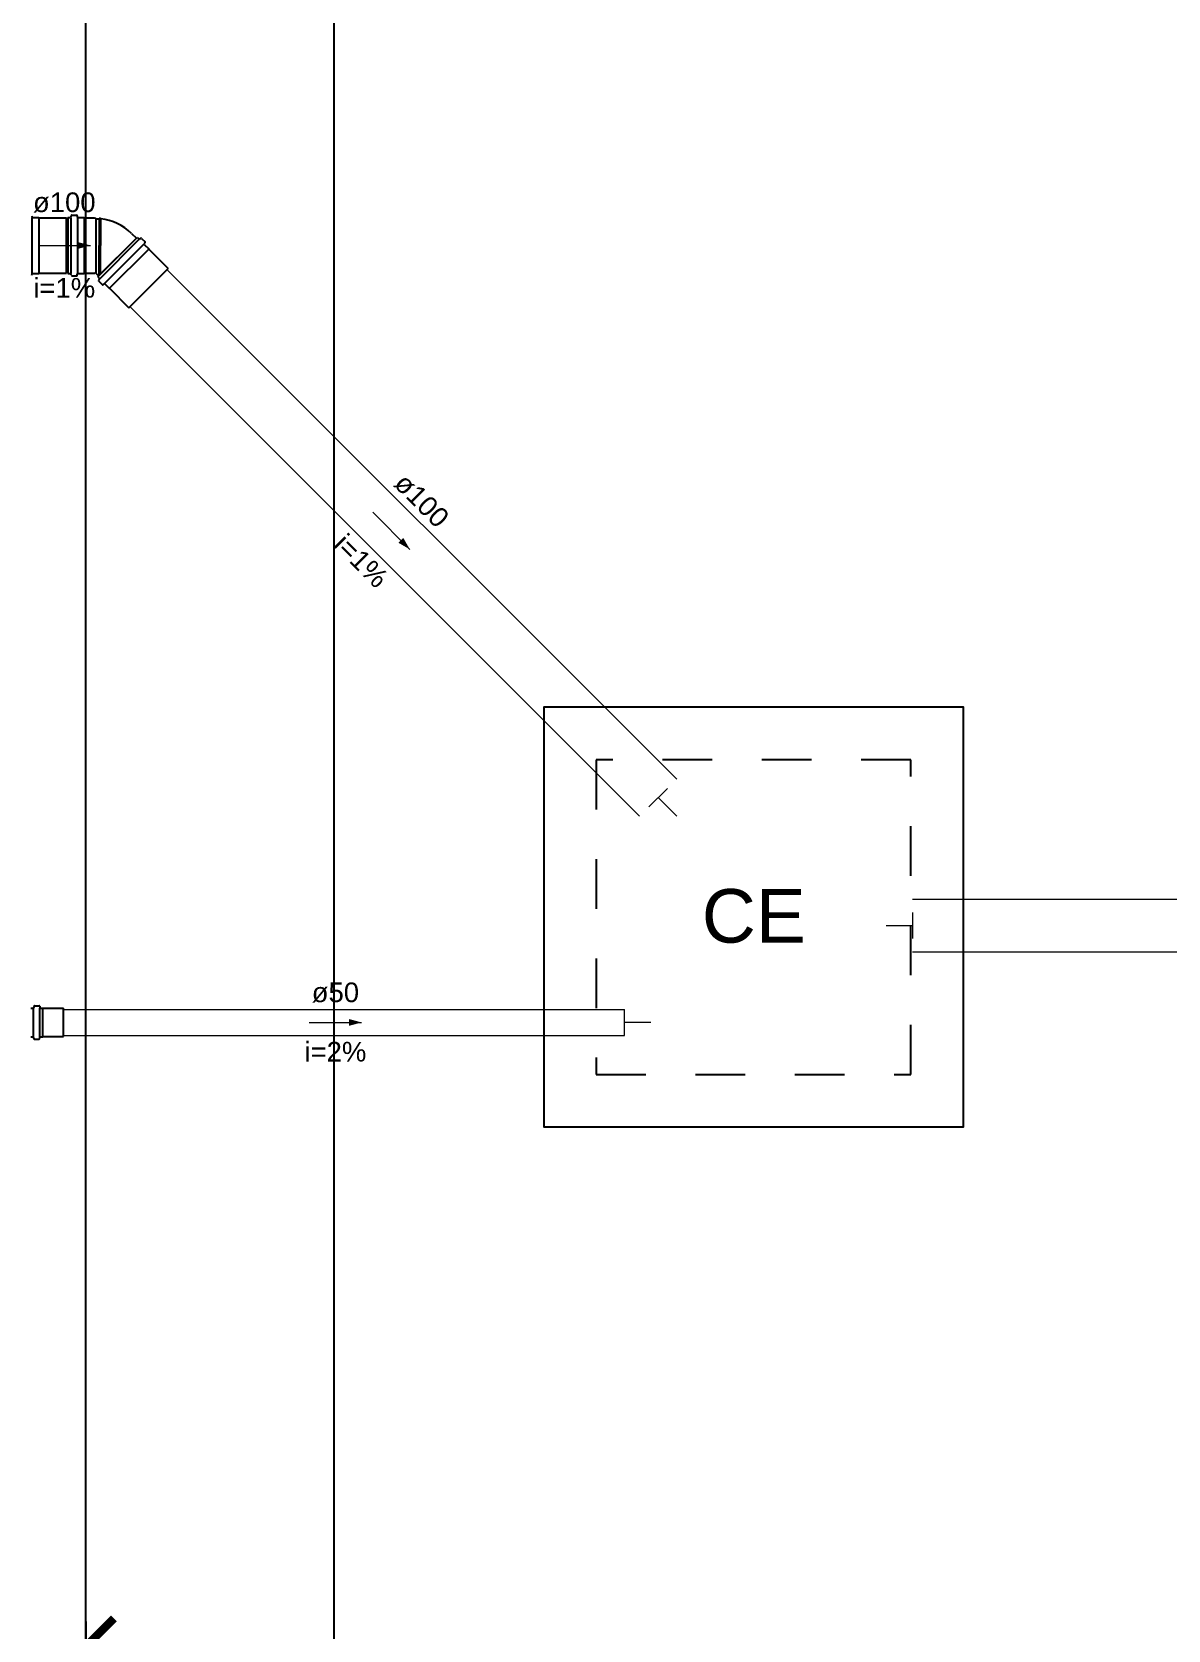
# Model space of a CAD drawing. Header units: millimetres. Extents: x 270 to 744, y -31 to 127.
# Drawn here: x 693.418 to 695.706, y 117.83 to 121.048 of the extents above; entities that cross this region are included whole.
import ezdxf

# ---------------------------------------------------------------- set-up
doc = ezdxf.new("R2010")
doc.units = ezdxf.units.MM
doc.header["$LTSCALE"] = 0.01
doc.header["$MEASUREMENT"] = 0
doc.linetypes.add('Dashed', pattern=[0.75, 0.5, -0.25])
for name, color, linetype, lineweight in [('at_Entity', 7, 'Continuous', 9), ('TQ-Condutos', 3, 'Continuous', 5), ('TQ-Conexões', 9, 'Continuous', 5), ('TQ-Sentido conduto', 9, 'Continuous', 5), ('TQ-Textos conduto', 7, 'Continuous', 5)]:
    doc.layers.add(name, color=color, linetype=linetype, lineweight=lineweight)
for name, color, linetype in [('PAREDES', 8, 'Continuous'), ('Simbolos', 5, 'Continuous'), ('Simbolos_int', 2, 'Continuous')]:
    doc.layers.add(name, color=color, linetype=linetype)
doc.styles.add('Arial', font='arial.ttf')
doc.styles.add('ROMANS', font='simplex.shx')
doc.dimstyles.new('Esc 1-75', dxfattribs={"dimtxt": 0.1275, "dimasz": 0.1125, "dimexe": 0.05, "dimexo": 0.05, "dimgap": 0.1125, "dimtad": 1, "dimzin": 4, "dimdsep": 46, "dimtxsty": 'ROMANS', "dimblk": 'ARCHTICK', "dimcen": 0, "dimclrd": 1, "dimclre": 1, "dimadec": 0, "dimazin": 1, "dimtfac": 1, "dimtix": 1, "dimtmove": 1, "dimatfit": 3, "dimldrblk": 'ARCHTICK', "dimfxl": 0, "dimarcsym": 0})

# ---------------------------------------------------------------- blocks, each defined once
blk = doc.blocks.new('_ARCHTICK')
at = {"color": 0, "linetype": 'ByBlock', "const_width": 0.15}
blk.add_lwpolyline([(-0.5, -0.5), (0.5, 0.5)], dxfattribs=at)
blk = doc.blocks.new('*D19')
at = {"color": 1, "lineweight": -2, "transparency": 16777216}
for p, q in [((693.5271, 117.8467), (693.5271, 117.7467)), ((698.7322, 117.8467), (698.7322, 117.7467)), ((698.7322, 117.7967), (693.5271, 117.7967))]:
    blk.add_line(p, q, dxfattribs=at)
at = {"layer": 'Defpoints', "color": 0, "transparency": 16777216}
for p in [(693.5271, 118.719), (698.7322, 118.719), (693.5271, 117.7967)]:
    blk.add_point(p, dxfattribs=at)
at = {"color": 1, "lineweight": -2, "transparency": 16777216, "xscale": 0.1125, "yscale": 0.1125, "zscale": 0.1125, "rotation": 180}
blk.add_blockref('_ARCHTICK', (693.5271, 117.7967), dxfattribs=at)
at = {"color": 1, "lineweight": -2, "transparency": 16777216, "xscale": 0.1125, "yscale": 0.1125, "zscale": 0.1125}
blk.add_blockref('_ARCHTICK', (698.7322, 117.7967), dxfattribs=at)
at = {"color": 0, "transparency": 16777216, "insert": (696.1297, 117.9729), "char_height": 0.1275, "attachment_point": 5, "style": 'ROMANS'}
blk.add_mtext('5.20', dxfattribs=at)

msp = doc.modelspace()

# ---------------------------------------------------------------- hatches: boundary and pattern name
at = {"layer": 'TQ-Sentido conduto', "linetype": 'Continuous'}
for points in [[(693.5362, 120.6182), (693.5107, 120.625), (693.5107, 120.6113)], [(694.1792, 120.0061), (694.166, 120.029), (694.1563, 120.0193)], [(694.0821, 119.0533), (694.0566, 119.0602), (694.0566, 119.0465)]]:
    msp.add_hatch(color=256, dxfattribs=at).paths.add_polyline_path(points)

# ---------------------------------------------------------------- linework, layer by layer
at = {"layer": 'at_Entity'}
msp.add_line((693.5271, 119.476), (693.5271, 119.7728), dxfattribs=at)
at = {"layer": 'PAREDES'}
for p, q in [((694.0271, 114.5736), (694.0271, 125.9172)), ((693.5271, 116.0126), (693.5271, 124.4172))]:
    msp.add_line(p, q, dxfattribs=at)
at = {"layer": 'Simbolos'}
for p, q in [((693.4183, 120.6781), (693.4186, 120.6754)), ((693.4196, 120.6744), (693.4324, 120.6744)), ((693.4324, 120.6744), (693.4326, 120.6741)), ((693.4326, 120.6741), (693.4879, 120.6741)), ((693.4908, 120.6744), (693.4955, 120.6744)), ((693.4908, 120.6744), (693.4908, 120.5619)), ((693.4973, 120.6783), (693.4965, 120.6752)), ((693.4983, 120.679), (693.5083, 120.679)), ((693.5094, 120.6781), (693.5096, 120.6754)), ((693.5107, 120.6744), (693.5234, 120.6744)), ((693.5234, 120.6744), (693.5237, 120.6741)), ((693.5237, 120.6741), (693.5445, 120.6741)), ((693.5445, 120.6741), (693.5469, 120.6718)), ((693.5469, 120.6718), (693.5534, 120.6718)), ((693.5534, 120.6718), (693.5535, 120.6734)), ((693.5534, 120.6718), (693.5534, 120.6182)), ((693.5535, 120.6734), (693.5566, 120.6734)), ((693.5568, 120.6718), (693.5566, 120.6734)), ((693.5508, 120.555), (693.6303, 120.6345)), ((693.6186, 120.6425), (693.6285, 120.6327)), ((693.6303, 120.6345), (693.6336, 120.6312)), ((693.6377, 120.6326), (693.6349, 120.631)), ((693.639, 120.6324), (693.646, 120.6254)), ((693.6461, 120.6239), (693.6443, 120.6218)), ((693.6444, 120.6204), (693.6534, 120.6114)), ((693.6534, 120.6114), (693.6534, 120.611)), ((693.6534, 120.611), (693.6925, 120.572)), ((693.4183, 120.5583), (693.4186, 120.561)), ((693.4196, 120.5619), (693.4324, 120.5619)), ((693.4324, 120.5619), (693.4326, 120.5622)), ((693.4326, 120.5622), (693.4879, 120.5622)), ((693.4908, 120.5619), (693.4955, 120.5619)), ((693.4973, 120.5581), (693.4965, 120.5612)), ((693.4983, 120.5573), (693.5083, 120.5573)), ((693.5094, 120.5583), (693.5096, 120.561)), ((693.5107, 120.5619), (693.5234, 120.5619)), ((693.5234, 120.5619), (693.5237, 120.5622)), ((693.5237, 120.5622), (693.5445, 120.5622)), ((693.5445, 120.5622), (693.5448, 120.5624)), ((693.547, 120.5624), (693.5526, 120.5568)), ((693.5508, 120.555), (693.5541, 120.5516)), ((693.5527, 120.5476), (693.5543, 120.5504)), ((693.5529, 120.5463), (693.5599, 120.5393)), ((693.5613, 120.5392), (693.5634, 120.541)), ((693.5649, 120.5409), (693.5739, 120.5319)), ((693.5739, 120.5319), (693.5743, 120.5319)), ((693.5743, 120.5319), (693.6133, 120.4928)), ((693.4225, 119.0861), (693.4217, 119.083)), ((693.4236, 119.0869), (693.4328, 119.0869)), ((693.4339, 119.086), (693.4341, 119.0832)), ((693.4161, 119.0822), (693.4207, 119.0822)), ((693.4352, 119.0822), (693.4401, 119.0822)), ((693.4401, 119.0822), (693.4403, 119.082)), ((693.4403, 119.082), (693.4816, 119.082)), ((693.4161, 119.0245), (693.4207, 119.0245)), ((693.4225, 119.0205), (693.4217, 119.0237)), ((693.4339, 119.0207), (693.4341, 119.0235)), ((693.4352, 119.0245), (693.4401, 119.0245)), ((693.4401, 119.0245), (693.4403, 119.0247)), ((693.4403, 119.0247), (693.4816, 119.0247)), ((693.4236, 119.0198), (693.4328, 119.0198))]:
    msp.add_line(p, q, dxfattribs=at)
at = {"layer": 'Simbolos', "linetype": 'Continuous'}
msp.add_lwpolyline([(694.4489, 118.8432), (695.2937, 118.8432), (695.2937, 119.688), (694.4489, 119.688), (694.4489, 118.8432), (694.4489, 118.8432)], dxfattribs=at)
at = {"layer": 'Simbolos'}
for centre, radius, start, end in [((693.4196, 120.6755), 0.00106, 185, 270), ((693.4955, 120.6755), 0.00106, 270, 345), ((693.4983, 120.678), 0.00106, 90, 165), ((693.5083, 120.678), 0.00106, 5, 90), ((693.5107, 120.6755), 0.00106, 185, 270), ((693.5459, 120.5698), 0.1026, 45, 83.9013), ((693.6344, 120.6319), 0.00106, 225, 300), ((693.6382, 120.6317), 0.00106, 45, 120), ((693.6451, 120.6212), 0.00106, 140, 225), ((693.6453, 120.6246), 0.00106, 320, 45), ((693.4196, 120.5609), 0.00106, 90, 175), ((693.4955, 120.5609), 0.00106, 15, 90), ((693.4983, 120.5583), 0.00106, 195, 270), ((693.5083, 120.5583), 0.00106, 270, 355), ((693.5107, 120.5609), 0.00106, 90, 175), ((693.5459, 120.5613), 0.00158, 45, 135), ((693.5536, 120.5471), 0.00106, 150, 225), ((693.5534, 120.5509), 0.00106, 330, 45), ((693.5607, 120.54), 0.00106, 225, 310), ((693.5641, 120.5402), 0.00106, 45, 130), ((693.4236, 119.0859), 0.00106, 90, 165), ((693.4328, 119.0859), 0.00106, 5, 90), ((693.4207, 119.0833), 0.00106, 270, 345), ((693.4352, 119.0833), 0.00106, 185, 270), ((693.4207, 119.0234), 0.00106, 15, 90), ((693.4352, 119.0234), 0.00106, 90, 175), ((693.4236, 119.0208), 0.00106, 195, 270), ((693.4328, 119.0208), 0.00106, 270, 355)]:
    msp.add_arc(centre, radius, start, end, dxfattribs=at)
at = {"layer": 'Simbolos_int'}
for p, q in [((693.4187, 120.5619), (693.4187, 120.6744)), ((693.4326, 120.5622), (693.4326, 120.6741)), ((693.4879, 120.5622), (693.4879, 120.6741)), ((693.4963, 120.6744), (693.4963, 120.5619)), ((693.5097, 120.6744), (693.5097, 120.5619)), ((693.5234, 120.6744), (693.5234, 120.5619)), ((693.5469, 120.6718), (693.5469, 120.5626)), ((693.5535, 120.6734), (693.5535, 120.6182)), ((693.5566, 120.6734), (693.5566, 120.6182)), ((693.5526, 120.5568), (693.6285, 120.6327)), ((693.5534, 120.559), (693.5534, 120.6182)), ((693.5535, 120.5619), (693.5535, 120.6182)), ((693.5547, 120.5511), (693.6342, 120.6306)), ((693.5566, 120.5608), (693.5566, 120.6182)), ((693.5642, 120.5416), (693.6437, 120.6211)), ((693.5743, 120.5319), (693.6534, 120.611)), ((693.6133, 120.4928), (693.6925, 120.572)), ((693.4215, 119.0245), (693.4215, 119.0822)), ((693.4342, 119.0245), (693.4342, 119.0822)), ((693.4401, 119.0245), (693.4401, 119.0822)), ((693.4816, 119.0247), (693.4816, 119.082))]:
    msp.add_line(p, q, dxfattribs=at)
at = {"layer": 'Simbolos_int', "linetype": 'Dashed'}
msp.add_lwpolyline([(694.5545, 118.9488), (695.1881, 118.9488), (695.1881, 119.5824), (694.5545, 119.5824), (694.5545, 118.9488), (694.5545, 118.9488)], dxfattribs=at)
at = {"layer": 'TQ-Condutos'}
for p, q in [((693.4879, 120.671), (693.4908, 120.671)), ((693.6902, 120.5697), (694.7166, 119.5434)), ((693.4879, 120.5654), (693.4908, 120.5654)), ((693.6156, 120.495), (694.6419, 119.4687)), ((695.191, 119.3014), (698.7322, 119.3014)), ((695.191, 119.1958), (698.7322, 119.1958)), ((693.4816, 119.0797), (694.6114, 119.0797)), ((693.4816, 119.0269), (694.6114, 119.0269))]:
    msp.add_line(p, q, dxfattribs=at)
at = {"layer": 'TQ-Conexões'}
for p, q in [((694.6606, 119.4874), (694.6979, 119.5247)), ((694.7166, 119.4687), (694.6792, 119.5061)), ((695.1382, 119.2486), (695.191, 119.2486)), ((695.191, 119.275), (695.191, 119.2222)), ((694.6114, 119.0269), (694.6114, 119.0797)), ((694.6642, 119.0533), (694.6114, 119.0533))]:
    msp.add_line(p, q, dxfattribs=at)
at = {"layer": 'TQ-Sentido conduto'}
for points in [[(693.4306, 120.6182), (693.5362, 120.6182)], [(694.1045, 120.0808), (694.1792, 120.0061)], [(693.9765, 119.0533), (694.0821, 119.0533)]]:
    msp.add_lwpolyline(points, dxfattribs=at)

# ---------------------------------------------------------------- texts
at = {"layer": 'Simbolos', "insert": (694.767, 119.2125), "char_height": 0.10786, "width": 0.258869, "attachment_point": 7, "line_spacing_factor": 0.6, "style": 'Arial'}
msp.add_mtext('CE', dxfattribs=at)
at = {"layer": 'TQ-Textos conduto', "char_height": 0.0396, "attachment_point": 8, "line_spacing_factor": 0.6, "style": 'Arial'}
for s, insert, width in [('ø100', (693.4834, 120.6843), 0.19008), ('i=1%', (693.4834, 120.5127), 0.19008), ('ø50', (694.0293, 119.0931), 0.14256), ('i=2%', (694.0293, 118.9743), 0.19008)]:
    msp.add_mtext(s, dxfattribs=dict(at, insert=insert, width=width))
at = {"layer": 'TQ-Textos conduto', "char_height": 0.0396, "width": 0.19008, "attachment_point": 8, "rotation": 314.9999, "line_spacing_factor": 0.6, "style": 'Arial'}
for s, insert in [('ø100', (694.1886, 120.0902)), ('i=1%', (694.0673, 119.9689))]:
    msp.add_mtext(s, dxfattribs=dict(at, insert=insert))

# ---------------------------------------------------------------- dimensions: what is measured, and where the dimension line sits
dim = msp.add_linear_dim(base=(693.5271, 117.7967), p1=(698.7322, 118.719), p2=(693.5271, 118.719), text='5.20', dimstyle='Esc 1-75')
dim.commit()
dim.dimension.update_dxf_attribs({"geometry": '*D19', "text_midpoint": (696.1297, 117.9729)})

doc.saveas('drawing.dxf')
